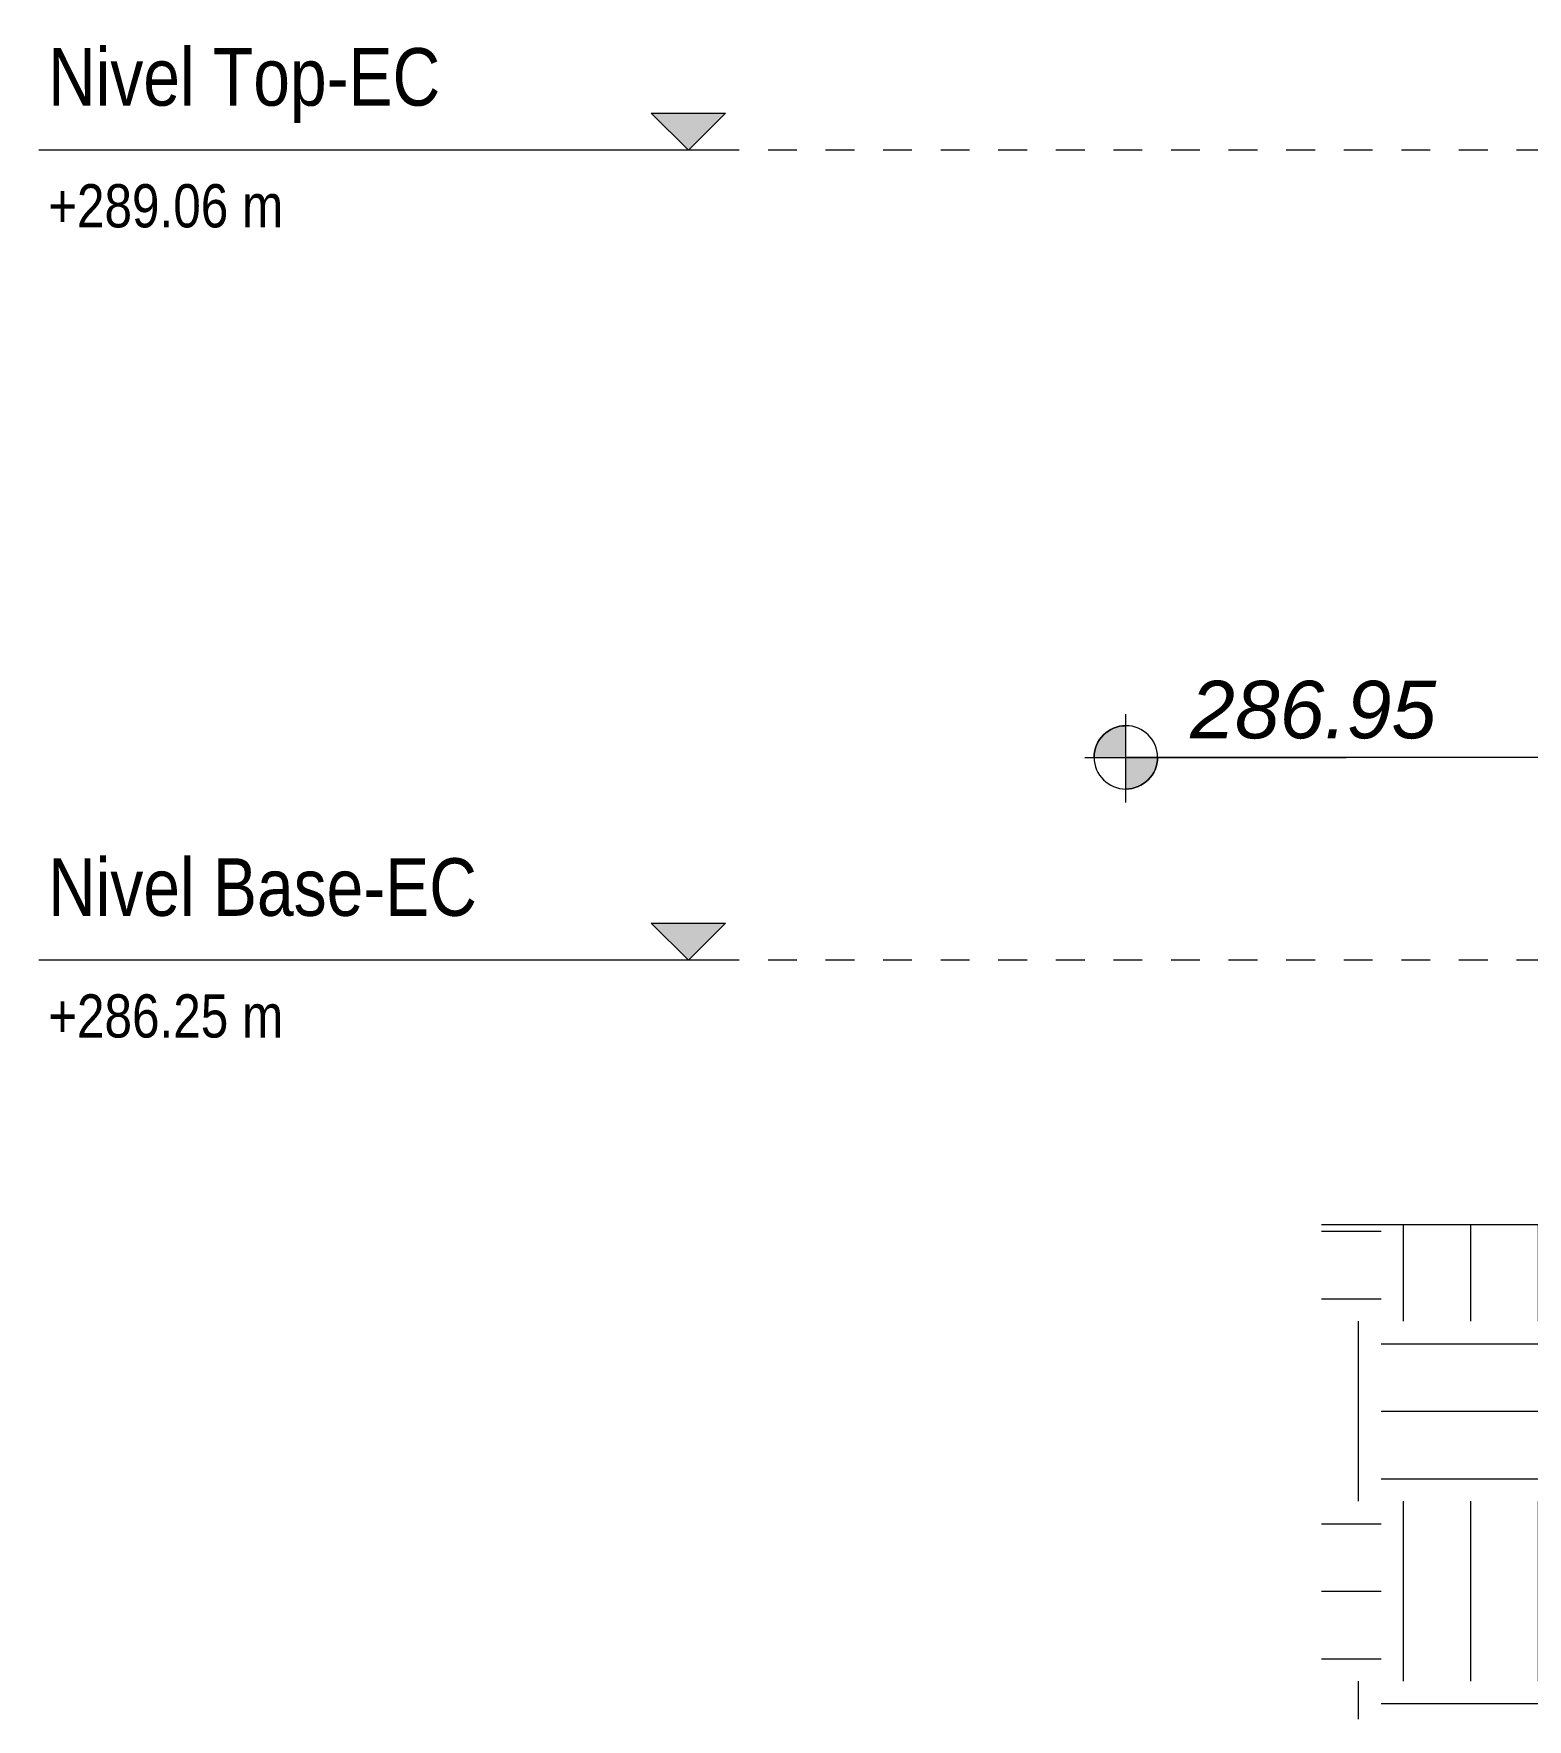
# Model space of a CAD drawing. Header units: metres. Extents: x 118 to 451, y -76 to 55.
# Drawn here: x 419.86 to 425.05, y -2.21 to 3.65 of the extents above; entities that cross this region are included whole.
import ezdxf

# ---------------------------------------------------------------- set-up
doc = ezdxf.new("R2010")
doc.units = ezdxf.units.M
doc.linetypes.add('Centre', pattern=[0.03175, 0.00635, -0.00475, 0.0159, -0.00475])
for name, color, linetype, lineweight in [('A-DETL-GENF', 7, 'Continuous', 9), ('A-DETL-THIN', 7, 'Continuous', 9), ('A-FLOR-LEVL', 7, 'Continuous', 9), ('G-ANNO-DIMS', 7, 'Continuous', 9)]:
    doc.layers.add(name, color=color, linetype=linetype, lineweight=lineweight)
doc.styles.add('Arial_I', font='ariali.ttf', dxfattribs={"height": 0.2})
doc.styles.add('Saira Condensed_1', font='SairaCondensed-Regular.ttf', dxfattribs={"height": 0.2})
doc.styles.add('Saira Condensed_2', font='SairaCondensed-Regular.ttf', dxfattribs={"height": 0.15})

# ---------------------------------------------------------------- blocks, each defined once
blk = doc.blocks.new('Level - Con_Triangulo-1145791-Sección 04')
at = {"layer": 'A-FLOR-LEVL', "true_color": 0xe2e2e2}
blk.add_hatch(color=254, dxfattribs=at).paths.add_polyline_path([(8.5375, 0.5562), (8.6662, 0.4275), (8.7948, 0.5562)])
at = {"layer": 'A-FLOR-LEVL', "color": 253, "true_color": 0xaaaaaa}
for p, q in [((8.5375, 0.5562), (8.7948, 0.5562)), ((8.6662, 0.4275), (8.5375, 0.5562)), ((8.7948, 0.5562), (8.6662, 0.4275)), ((8.7948, 0.4275), (6.4104, 0.4275))]:
    blk.add_line(p, q, dxfattribs=at)
blk = doc.blocks.new('Spot Elevations - Simbolo Cota Elevación-1114047-Sección 04')
at = {"layer": 'G-ANNO-DIMS'}
h = blk.add_hatch(color=256, dxfattribs=at)
edge = h.paths.add_edge_path()
edge.add_line((33.5849, 5.276), (33.6949, 5.276))
edge.add_arc((33.5849, 5.276), 0.11, 0, 90)
edge.add_line((33.5849, 5.386), (33.5849, 5.276))
h = blk.add_hatch(color=256, dxfattribs=at)
edge = h.paths.add_edge_path()
edge.add_line((33.5849, 5.276), (33.4749, 5.276))
edge.add_arc((33.5849, 5.276), 0.11, 180, 270)
edge.add_line((33.5849, 5.166), (33.5849, 5.276))
for p, q in [((33.5849, 5.1195), (33.5849, 5.4259)), ((33.7272, 5.276), (32.8193, 5.276))]:
    blk.add_line(p, q, dxfattribs=at)
blk.add_circle((33.5849, 5.276), 0.11, dxfattribs=at)
for start, end in [(0, 90), (180, 270)]:
    blk.add_arc((33.5849, 5.276), 0.11, start, end, dxfattribs=at)

msp = doc.modelspace()

# ---------------------------------------------------------------- hatches: boundary and pattern name
at = {"layer": 'A-DETL-GENF', "true_color": 0xc0c0c0}
h = msp.add_hatch(dxfattribs=at)
h.set_pattern_fill('FP_45', color=9, style=0, pattern_type=2)
h.set_pattern_definition([(0, (439.54384, 1.126), (0.625, 0.625), [0.625, -0.625]), (0, (439.54384, 1.361), (0.625, 0.625), [0.625, -0.625]), (0, (439.54384, 1.595), (0.625, 0.625), [0.625, -0.625]), (90, (439.62184, 1.673), (-0.625, 0.625), [0.625, -0.625]), (90, (439.85584, 1.673), (-0.625, 0.625), [0.625, -0.625]), (90, (440.09084, 1.673), (-0.625, 0.625), [0.625, -0.625])])
h.paths.add_polyline_path([(443.2773, -2.2089), (449.5906, -2.2089), (449.5906, 0.7506), (447.7581, 0.4275), (447.5921, 0.4275), (447.5565, 0.3918), (446.434, 0.3922), (444.9631, 0.5208), (444.5901, 0.5208), (444.1169, 0.5622), (443.6489, 0.5622), (443.6489, 0.6768), (443.2589, 0.6768), (441.8305, 0.7902), (440.8189, 0.8432), (440.4969, 0.8432), (440.4969, -0.7725), (428.8439, -0.7725), (428.8439, 0.4805), (427.3664, 0.0846), (426.8977, -0.1339), (426.4534, -0.253), (425.4646, -0.4916), (424.3375, -0.4916), (424.3375, -2.2089), (440.1207, -2.2089)])

# ---------------------------------------------------------------- linework, layer by layer
at = {"layer": 'A-DETL-THIN'}
msp.add_line((425.4646, -0.4916), (424.3375, -0.4916), dxfattribs=at)
at = {"layer": 'A-FLOR-LEVL', "color": 253, "linetype": 'Centre', "true_color": 0xaaaaaa}
for p, q in [((450.9148, 3.2417), (422.2667, 3.2417)), ((450.9148, 0.4275), (422.2667, 0.4275))]:
    msp.add_line(p, q, dxfattribs=at)
at = {"layer": 'G-ANNO-DIMS'}
msp.add_line((425.8064, 1.1325), (423.6577, 1.1325), dxfattribs=at)

# ---------------------------------------------------------------- block references
at = {"layer": 'A-FLOR-LEVL', "color": 253, "true_color": 0xaaaaaa}
for p in [(413.4718, 2.8142), (413.4718, 0)]:
    msp.add_blockref('Level - Con_Triangulo-1145791-Sección 04', p, dxfattribs=at)
at = {"layer": 'G-ANNO-DIMS', "extrusion": (0, 0, -1)}
msp.add_blockref('Spot Elevations - Simbolo Cota Elevación-1114047-Sección 04', (-457.2426, -4.1435), dxfattribs=at)

# ---------------------------------------------------------------- texts
at = {"layer": 'A-FLOR-LEVL', "color": 9, "true_color": 0xb7b7b7, "char_height": 0.15, "attachment_point": 1, "style": 'Saira Condensed_2', "bg_fill": 3, "box_fill_scale": 1.25, "bg_fill_color": 256, "bg_fill_true_color": 13158600, "bg_fill_transparency": 0}
for s, insert, width in [('+289.06 m', (419.9141, 3.1234), 0.994092), ('+286.25 m', (419.9141, 0.3092), 0.978059)]:
    msp.add_mtext(s, dxfattribs=dict(at, insert=insert, width=width))

# ---------------------------------------------------------------- next in the draw order: texts
at = {"layer": 'A-FLOR-LEVL', "color": 9, "true_color": 0xb7b7b7, "char_height": 0.2, "attachment_point": 1, "style": 'Saira Condensed_1', "bg_fill": 3, "box_fill_scale": 1.25, "bg_fill_color": 256, "bg_fill_true_color": 13158600, "bg_fill_transparency": 0}
for s, insert, width in [('Nivel Top-EC', (419.9141, 3.5961), 1.587341), ('Nivel Base-EC', (419.9141, 0.7819), 1.731645)]:
    msp.add_mtext(s, dxfattribs=dict(at, insert=insert, width=width))
at = {"layer": 'G-ANNO-DIMS', "insert": (423.8812, 1.3984), "char_height": 0.2, "width": 1.023482, "attachment_point": 1, "line_spacing_factor": 0.941778, "style": 'Arial_I', "bg_fill": 3, "box_fill_scale": 1.25, "bg_fill_color": 256, "bg_fill_true_color": 13158600, "bg_fill_transparency": 0}
msp.add_mtext('286.95', dxfattribs=at)

doc.saveas('drawing.dxf')
